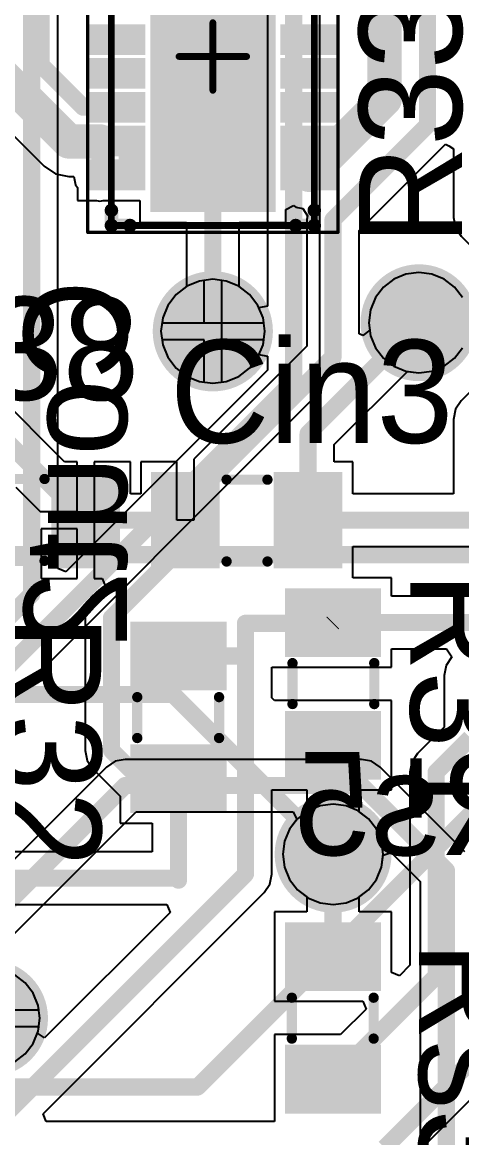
# Model space of a CAD drawing. Header units: millimetres. Extents: x 50.7 to 141.9, y 26.7 to 123.6.
# Drawn here: x 79.22 to 85.72, y 41.03 to 57.53 of the extents above; entities that cross this region are included whole.
import ezdxf

# ---------------------------------------------------------------- set-up
doc = ezdxf.new("R2010")
doc.units = ezdxf.units.MM
for name, color, linetype in [('BottomLayer', 5, 'Continuous'), ('BottomOverlay', 54, 'Continuous'), ('BottomSolder', 6, 'Continuous'), ('InternalPlane1', 76, 'Continuous'), ('InternalPlane3', 216, 'Continuous'), ('Mechanical13', 56, 'Continuous'), ('Mechanical15', 56, 'Continuous'), ('MidLayer1', 16, 'Continuous'), ('MidLayer2', 76, 'Continuous'), ('MidLayer3', 90, 'Continuous'), ('MidLayer4', 156, 'Continuous'), ('MultiLayer', 9, 'Continuous'), ('TopLayer', 1, 'Continuous'), ('TopOverlay', 2, 'Continuous'), ('TopPaste', 8, 'Continuous'), ('TopSolder', 216, 'Continuous')]:
    doc.layers.add(name, color=color, linetype=linetype)

msp = doc.modelspace()

# ---------------------------------------------------------------- linework, layer by layer
at = {"layer": 'BottomLayer'}
for p, q in [((79.751, 49.453), (79.751, 61.325)), ((82.849, 58.345), (82.849, 53.329)), ((83.625, 52.224), (83.625, 58.184)), ((84.898, 53.804), (84.719, 53.729)), ((85.09, 53.829), (84.898, 53.804)), ((85.282, 53.804), (85.09, 53.829)), ((85.461, 53.729), (85.282, 53.804)), ((81.658, 53.625), (81.499, 53.502)), ((81.843, 53.701), (81.658, 53.625)), ((81.915, 53.711), (81.843, 53.701)), ((81.915, 53.086), (81.915, 53.711)), ((82.241, 53.701), (82.169, 53.711)), ((82.169, 53.711), (82.169, 52.959)), ((82.426, 53.625), (82.241, 53.701)), ((82.585, 53.502), (82.426, 53.625)), ((84.565, 53.611), (84.447, 53.457)), ((84.719, 53.729), (84.565, 53.611)), ((85.615, 53.611), (85.461, 53.729)), ((85.733, 53.457), (85.615, 53.611)), ((81.499, 53.502), (81.376, 53.343)), ((82.708, 53.343), (82.585, 53.502)), ((84.447, 53.457), (84.372, 53.278)), ((81.376, 53.343), (81.3, 53.158)), ((82.724, 53.304), (82.708, 53.343)), ((82.849, 53.329), (82.724, 53.304)), ((81.3, 53.158), (81.29, 53.086)), ((84.372, 53.278), (84.347, 53.086)), ((81.29, 53.086), (81.915, 53.086)), ((82.169, 52.959), (82.169, 52.207)), ((84.347, 53.086), (84.372, 52.894)), ((81.915, 52.832), (81.29, 52.832)), ((81.29, 52.832), (81.3, 52.76)), ((81.915, 52.207), (81.915, 52.832)), ((84.372, 52.894), (84.447, 52.715)), ((81.3, 52.76), (81.376, 52.575)), ((84.447, 52.715), (84.565, 52.561)), ((85.615, 52.561), (85.733, 52.715)), ((81.376, 52.575), (81.499, 52.416)), ((82.585, 52.416), (82.708, 52.575)), ((82.708, 52.575), (82.724, 52.614)), ((82.724, 52.614), (82.849, 52.589)), ((82.849, 52.589), (82.849, 52.385)), ((84.565, 52.561), (84.719, 52.443)), ((85.461, 52.443), (85.615, 52.561)), ((82.849, 52.385), (79.868, 49.404)), ((81.499, 52.416), (81.658, 52.293)), ((81.658, 52.293), (81.843, 52.217)), ((82.241, 52.217), (82.426, 52.293)), ((82.426, 52.293), (82.585, 52.416)), ((84.719, 52.443), (84.898, 52.368)), ((84.898, 52.368), (85.09, 52.343)), ((85.09, 52.343), (85.282, 52.368)), ((85.282, 52.368), (85.461, 52.443)), ((81.843, 52.217), (81.915, 52.207)), ((82.169, 52.207), (82.241, 52.217)), ((83.596, 52.075), (83.625, 52.224)), ((83.512, 51.949), (83.596, 52.075)), ((78.405, 46.842), (83.512, 51.949)), ((79.868, 49.404), (79.751, 49.453)), ((80.596, 46.6), (80.47, 46.515)), ((80.745, 46.629), (80.596, 46.6)), ((84.241, 46.629), (80.745, 46.629)), ((84.389, 46.6), (84.241, 46.629)), ((84.516, 46.515), (84.389, 46.6)), ((80.47, 46.515), (76.888, 42.933)), ((85.771, 45.26), (84.516, 46.515)), ((78.714, 43.66), (80.906, 45.852)), ((80.906, 45.852), (83.229, 45.852)), ((83.286, 45.738), (83.177, 45.596)), ((83.229, 45.852), (83.286, 45.738)), ((83.177, 45.596), (83.102, 45.417)), ((83.102, 45.417), (83.077, 45.225)), ((83.077, 45.225), (83.102, 45.032)), ((84.538, 45.032), (84.561, 45.21)), ((84.561, 45.21), (84.681, 45.251)), ((84.681, 45.251), (85.108, 44.824)), ((83.102, 45.032), (83.177, 44.853)), ((84.463, 44.853), (84.538, 45.032)), ((83.177, 44.853), (83.295, 44.699)), ((84.345, 44.699), (84.463, 44.853)), ((85.108, 44.824), (85.108, 34.17)), ((83.295, 44.699), (83.449, 44.581)), ((83.449, 44.581), (83.628, 44.507)), ((84.012, 44.507), (84.191, 44.581)), ((84.191, 44.581), (84.345, 44.699)), ((83.628, 44.507), (83.82, 44.482)), ((83.82, 44.482), (84.012, 44.507)), ((79.265, 43.324), (79.111, 43.442)), ((79.383, 43.17), (79.265, 43.324)), ((79.458, 42.991), (79.383, 43.17)), ((79.483, 42.799), (79.458, 42.991)), ((79.458, 42.607), (79.483, 42.799)), ((79.383, 42.428), (79.458, 42.607)), ((79.265, 42.274), (79.383, 42.428)), ((79.111, 42.156), (79.265, 42.274))]:
    msp.add_line(p, q, dxfattribs=at)
at = {"layer": 'BottomLayer', "const_width": 0.254}
for points in [[(79.362, 49.067), (79.362, 61.486)], [(83.237, 52.224), (83.237, 58.345)], [(78.13, 47.117), (83.237, 52.224)], [(77.92, 47.625), (79.362, 49.067)], [(77.049, 42.545), (80.745, 46.241)], [(80.745, 46.241), (84.241, 46.241)], [(84.241, 46.241), (85.496, 44.985)], [(85.496, 34.17), (85.496, 44.985)]]:
    msp.add_lwpolyline(points, dxfattribs=at)
at = {"layer": 'BottomLayer'}
for points, const_width in [([(81.788, 52.959, 1), (82.296, 52.959, 1)], 0.508), ([(84.849, 53.086, 1), (85.331, 53.086, 1)], 0.483), ([(83.173, 52.224, 1), (83.3, 52.224, 1)], 0.127), ([(83.173, 52.224, 1), (83.3, 52.224, 1)], 0.127), ([(79.299, 49.067, 1), (79.426, 49.067, 1)], 0.127), ([(79.299, 49.067, 1), (79.426, 49.067, 1)], 0.127), ([(80.681, 46.241, 1), (80.808, 46.241, 1)], 0.127), ([(80.681, 46.241, 1), (80.808, 46.241, 1)], 0.127), ([(84.177, 46.241, 1), (84.304, 46.241, 1)], 0.127), ([(84.177, 46.241, 1), (84.304, 46.241, 1)], 0.127), ([(83.579, 45.225, 1), (84.061, 45.225, 1)], 0.483), ([(85.433, 44.985, 1), (85.56, 44.985, 1)], 0.127), ([(85.433, 44.985, 1), (85.56, 44.985, 1)], 0.127)]:
    msp.add_lwpolyline(points, format="xyb", close=True, dxfattribs=dict(at, const_width=const_width))
at = {"layer": 'BottomSolder'}
for points, const_width in [([(84.798, 53.086, 1), (85.382, 53.086, 1)], 0.584), ([(81.737, 52.959, 1), (82.347, 52.959, 1)], 0.61), ([(83.528, 45.225, 1), (84.112, 45.225, 1)], 0.584), ([(78.448, 42.799, 1), (79.032, 42.799, 1)], 0.584)]:
    msp.add_lwpolyline(points, format="xyb", close=True, dxfattribs=dict(at, const_width=const_width))
at = {"layer": 'InternalPlane1'}
for points, const_width in [([(84.658, 53.086, 1), (85.522, 53.086, 1)], 0.864), ([(81.597, 52.959, 1), (82.486, 52.959, 1)], 0.889), ([(83.388, 45.225, 1), (84.252, 45.225, 1)], 0.864), ([(78.308, 42.799, 1), (79.172, 42.799, 1)], 0.864)]:
    msp.add_lwpolyline(points, format="xyb", close=True, dxfattribs=dict(at, const_width=const_width))
at = {"layer": 'InternalPlane3'}
for points, const_width in [([(84.658, 53.086, 1), (85.522, 53.086, 1)], 0.864), ([(81.597, 52.959, 1), (82.486, 52.959, 1)], 0.889), ([(83.388, 45.225, 1), (84.252, 45.225, 1)], 0.864), ([(78.308, 42.799, 1), (79.172, 42.799, 1)], 0.864)]:
    msp.add_lwpolyline(points, format="xyb", close=True, dxfattribs=dict(at, const_width=const_width))
at = {"layer": 'Mechanical13', "const_width": 0.1}
for points in [[(80.542, 54.523), (80.542, 59.523)], [(83.542, 54.523), (83.542, 59.523)], [(80.542, 54.523), (83.542, 54.523)]]:
    msp.add_lwpolyline(points, dxfattribs=at)
at = {"layer": 'Mechanical13', "const_width": 0.05}
for points in [[(80.517, 54.523, 1), (80.567, 54.523, 1)], [(80.517, 54.523, 1), (80.567, 54.523, 1)], [(83.517, 54.523, 1), (83.567, 54.523, 1)], [(83.517, 54.523, 1), (83.567, 54.523, 1)]]:
    msp.add_lwpolyline(points, format="xyb", close=True, dxfattribs=at)
at = {"layer": 'Mechanical15'}
for points, const_width in [([(80.192, 54.423), (80.192, 59.623)], 0.05), ([(83.892, 54.423), (83.892, 59.623)], 0.05), ([(82.042, 56.523), (82.042, 57.523)], 0.1), ([(81.542, 57.023), (82.542, 57.023)], 0.1), ([(80.192, 54.423), (83.892, 54.423)], 0.05)]:
    msp.add_lwpolyline(points, dxfattribs=dict(at, const_width=const_width))
for points, const_width in [([(82.017, 57.523, 1), (82.067, 57.523, 1)], 0.05), ([(81.517, 57.023, 1), (81.567, 57.023, 1)], 0.05), ([(82.517, 57.023, 1), (82.567, 57.023, 1)], 0.05), ([(82.017, 56.523, 1), (82.067, 56.523, 1)], 0.05), ([(80.18, 54.423, 1), (80.205, 54.423, 1)], 0.025), ([(80.18, 54.423, 1), (80.205, 54.423, 1)], 0.025), ([(83.879, 54.423, 1), (83.904, 54.423, 1)], 0.025), ([(83.879, 54.423, 1), (83.904, 54.423, 1)], 0.025)]:
    msp.add_lwpolyline(points, format="xyb", close=True, dxfattribs=dict(at, const_width=const_width))
at = {"layer": 'MidLayer1'}
for points, const_width in [([(81.788, 52.959, 1), (82.296, 52.959, 1)], 0.508), ([(84.849, 53.086, 1), (85.331, 53.086, 1)], 0.483), ([(81.394, 47.587, 1), (81.521, 47.587, 1)], 0.127), ([(81.394, 47.587, 1), (81.521, 47.587, 1)], 0.127), ([(83.579, 45.225, 1), (84.061, 45.225, 1)], 0.483), ([(83.756, 45.225, 1), (83.883, 45.225, 1)], 0.127), ([(81.752, 41.783, 1), (81.879, 41.783, 1)], 0.127), ([(81.752, 41.783, 1), (81.879, 41.783, 1)], 0.127)]:
    msp.add_lwpolyline(points, format="xyb", close=True, dxfattribs=dict(at, const_width=const_width))
at = {"layer": 'MidLayer1', "const_width": 0.254}
for points in [[(81.815, 41.783), (90.678, 50.646)], [(71.12, 49.657), (86.995, 49.657)], [(73.032, 47.587), (81.458, 47.587)], [(81.458, 47.587), (83.82, 45.225)], [(60.738, 41.783), (81.815, 41.783)]]:
    msp.add_lwpolyline(points, dxfattribs=at)
at = {"layer": 'MidLayer2'}
for points, const_width in [([(81.788, 52.959, 1), (82.296, 52.959, 1)], 0.508), ([(84.849, 53.086, 1), (85.331, 53.086, 1)], 0.483), ([(85.026, 53.086, 1), (85.153, 53.086, 1)], 0.127), ([(83.579, 45.225, 1), (84.061, 45.225, 1)], 0.483)]:
    msp.add_lwpolyline(points, format="xyb", close=True, dxfattribs=dict(at, const_width=const_width))
at = {"layer": 'MidLayer2', "const_width": 0.254}
msp.add_lwpolyline([(85.09, 53.086), (88.987, 53.086)], dxfattribs=at)
at = {"layer": 'MidLayer3'}
for p, q in [((84.898, 53.804), (84.719, 53.729)), ((85.09, 53.829), (84.898, 53.804)), ((85.282, 53.804), (85.09, 53.829)), ((85.461, 53.729), (85.282, 53.804)), ((81.658, 53.625), (81.499, 53.502)), ((81.843, 53.701), (81.658, 53.625)), ((82.042, 53.728), (81.843, 53.701)), ((82.241, 53.701), (82.042, 53.728)), ((82.426, 53.625), (82.241, 53.701)), ((82.585, 53.502), (82.426, 53.625)), ((84.565, 53.611), (84.447, 53.457)), ((84.719, 53.729), (84.565, 53.611)), ((85.615, 53.611), (85.461, 53.729)), ((85.733, 53.457), (85.615, 53.611)), ((81.499, 53.502), (81.376, 53.343)), ((82.708, 53.343), (82.585, 53.502)), ((84.447, 53.457), (84.372, 53.278)), ((81.376, 53.343), (81.3, 53.158)), ((82.784, 53.158), (82.708, 53.343)), ((81.3, 53.158), (81.273, 52.959)), ((82.811, 52.959), (82.784, 53.158)), ((84.372, 53.278), (84.347, 53.086)), ((81.273, 52.959), (81.3, 52.76)), ((82.784, 52.76), (82.811, 52.959)), ((84.347, 53.086), (84.372, 52.894)), ((84.372, 52.894), (84.447, 52.715)), ((81.3, 52.76), (81.376, 52.575)), ((82.708, 52.575), (82.784, 52.76)), ((84.447, 52.715), (84.565, 52.561)), ((85.615, 52.561), (85.733, 52.715)), ((81.376, 52.575), (81.499, 52.416)), ((82.585, 52.416), (82.708, 52.575)), ((84.565, 52.561), (84.719, 52.443)), ((85.461, 52.443), (85.615, 52.561)), ((81.499, 52.416), (81.658, 52.293)), ((81.658, 52.293), (81.843, 52.217)), ((82.241, 52.217), (82.426, 52.293)), ((82.426, 52.293), (82.585, 52.416)), ((84.719, 52.443), (84.898, 52.368)), ((84.898, 52.368), (85.09, 52.343)), ((85.09, 52.343), (85.282, 52.368)), ((85.282, 52.368), (85.461, 52.443)), ((81.843, 52.217), (82.042, 52.19)), ((82.042, 52.19), (82.241, 52.217)), ((83.449, 45.868), (83.295, 45.75)), ((83.628, 45.942), (83.449, 45.868)), ((83.82, 45.968), (83.628, 45.942)), ((84.012, 45.942), (83.82, 45.968)), ((84.191, 45.868), (84.012, 45.942)), ((84.345, 45.75), (84.191, 45.868)), ((83.295, 45.75), (83.177, 45.596)), ((84.463, 45.596), (84.345, 45.75)), ((83.177, 45.596), (83.102, 45.417)), ((84.538, 45.417), (84.463, 45.596)), ((83.102, 45.417), (83.077, 45.225)), ((84.563, 45.225), (84.538, 45.417)), ((83.077, 45.225), (83.102, 45.032)), ((84.538, 45.032), (84.563, 45.225)), ((83.102, 45.032), (83.177, 44.853)), ((84.463, 44.853), (84.538, 45.032)), ((83.177, 44.853), (83.295, 44.699)), ((84.345, 44.699), (84.463, 44.853)), ((83.295, 44.699), (83.449, 44.581)), ((83.449, 44.581), (83.628, 44.507)), ((84.012, 44.507), (84.191, 44.581)), ((84.191, 44.581), (84.345, 44.699)), ((83.628, 44.507), (83.82, 44.482)), ((83.82, 44.482), (84.012, 44.507)), ((79.265, 43.324), (79.111, 43.442)), ((79.383, 43.17), (79.265, 43.324)), ((79.458, 42.991), (79.383, 43.17)), ((78.867, 42.926), (79.466, 42.926)), ((79.466, 42.926), (79.458, 42.991)), ((79.466, 42.672), (78.867, 42.672)), ((79.383, 42.428), (79.458, 42.607)), ((79.458, 42.607), (79.466, 42.672)), ((79.265, 42.274), (79.383, 42.428)), ((79.111, 42.156), (79.265, 42.274))]:
    msp.add_line(p, q, dxfattribs=at)
for points, const_width in [([(81.788, 52.959, 1), (82.296, 52.959, 1)], 0.508), ([(84.849, 53.086, 1), (85.331, 53.086, 1)], 0.483), ([(83.579, 45.225, 1), (84.061, 45.225, 1)], 0.483)]:
    msp.add_lwpolyline(points, format="xyb", close=True, dxfattribs=dict(at, const_width=const_width))
at = {"layer": 'MidLayer4'}
for p, q in [((84.898, 53.804), (84.719, 53.729)), ((85.09, 53.829), (84.898, 53.804)), ((85.282, 53.804), (85.09, 53.829)), ((85.461, 53.729), (85.282, 53.804)), ((81.658, 53.625), (81.499, 53.502)), ((81.843, 53.701), (81.658, 53.625)), ((81.915, 53.711), (81.843, 53.701)), ((81.915, 53.086), (81.915, 53.711)), ((82.241, 53.701), (82.169, 53.711)), ((82.169, 53.711), (82.169, 53.086)), ((82.426, 53.625), (82.241, 53.701)), ((82.585, 53.502), (82.426, 53.625)), ((84.565, 53.611), (84.447, 53.457)), ((84.719, 53.729), (84.565, 53.611)), ((85.615, 53.611), (85.461, 53.729)), ((85.733, 53.457), (85.615, 53.611)), ((81.499, 53.502), (81.376, 53.343)), ((82.708, 53.343), (82.585, 53.502)), ((84.447, 53.457), (84.372, 53.278)), ((81.376, 53.343), (81.3, 53.158)), ((82.784, 53.158), (82.708, 53.343)), ((81.3, 53.158), (81.29, 53.086)), ((82.794, 53.086), (82.784, 53.158)), ((84.372, 53.278), (84.347, 53.086)), ((81.29, 53.086), (81.915, 53.086)), ((82.169, 53.086), (82.794, 53.086)), ((84.347, 53.086), (84.372, 52.894)), ((81.915, 52.832), (81.29, 52.832)), ((81.29, 52.832), (81.3, 52.76)), ((81.915, 52.207), (81.915, 52.832)), ((82.794, 52.832), (82.169, 52.832)), ((82.169, 52.832), (82.169, 52.207)), ((82.784, 52.76), (82.794, 52.832)), ((84.372, 52.894), (84.447, 52.715)), ((81.3, 52.76), (81.376, 52.575)), ((82.708, 52.575), (82.784, 52.76)), ((84.447, 52.715), (84.565, 52.561)), ((85.615, 52.561), (85.733, 52.715)), ((81.376, 52.575), (81.499, 52.416)), ((82.585, 52.416), (82.708, 52.575)), ((84.565, 52.561), (84.719, 52.443)), ((85.461, 52.443), (85.615, 52.561)), ((81.499, 52.416), (81.658, 52.293)), ((81.658, 52.293), (81.843, 52.217)), ((82.241, 52.217), (82.426, 52.293)), ((82.426, 52.293), (82.585, 52.416)), ((84.719, 52.443), (84.898, 52.368)), ((84.898, 52.368), (85.09, 52.343)), ((85.09, 52.343), (85.282, 52.368)), ((85.282, 52.368), (85.461, 52.443)), ((81.843, 52.217), (81.915, 52.207)), ((82.169, 52.207), (82.241, 52.217)), ((83.449, 45.868), (83.295, 45.75)), ((83.628, 45.942), (83.449, 45.868)), ((83.82, 45.968), (83.628, 45.942)), ((84.012, 45.942), (83.82, 45.968)), ((84.191, 45.868), (84.012, 45.942)), ((84.345, 45.75), (84.191, 45.868)), ((83.295, 45.75), (83.177, 45.596)), ((84.463, 45.596), (84.345, 45.75)), ((83.177, 45.596), (83.102, 45.417)), ((84.538, 45.417), (84.463, 45.596)), ((83.102, 45.417), (83.077, 45.225)), ((84.563, 45.225), (84.538, 45.417)), ((83.077, 45.225), (83.102, 45.032)), ((84.538, 45.032), (84.563, 45.225)), ((83.102, 45.032), (83.177, 44.853)), ((84.463, 44.853), (84.538, 45.032)), ((83.177, 44.853), (83.295, 44.699)), ((84.345, 44.699), (84.463, 44.853)), ((83.295, 44.699), (83.449, 44.581)), ((83.449, 44.581), (83.628, 44.507)), ((84.012, 44.507), (84.191, 44.581)), ((84.191, 44.581), (84.345, 44.699)), ((83.628, 44.507), (83.82, 44.482)), ((83.82, 44.482), (84.012, 44.507)), ((79.265, 43.324), (79.111, 43.442)), ((79.383, 43.17), (79.265, 43.324)), ((79.458, 42.991), (79.383, 43.17)), ((79.483, 42.799), (79.458, 42.991)), ((79.458, 42.607), (79.483, 42.799)), ((79.383, 42.428), (79.458, 42.607)), ((79.265, 42.274), (79.383, 42.428)), ((79.111, 42.156), (79.265, 42.274))]:
    msp.add_line(p, q, dxfattribs=at)
for points, const_width in [([(81.788, 52.959, 1), (82.296, 52.959, 1)], 0.508), ([(84.849, 53.086, 1), (85.331, 53.086, 1)], 0.483), ([(83.579, 45.225, 1), (84.061, 45.225, 1)], 0.483)]:
    msp.add_lwpolyline(points, format="xyb", close=True, dxfattribs=dict(at, const_width=const_width))
at = {"layer": 'MultiLayer'}
for points, const_width in [([(81.788, 52.959, 1), (82.296, 52.959, 1)], 0.508), ([(84.849, 53.086, 1), (85.331, 53.086, 1)], 0.483), ([(83.579, 45.225, 1), (84.061, 45.225, 1)], 0.483)]:
    msp.add_lwpolyline(points, format="xyb", close=True, dxfattribs=dict(at, const_width=const_width))
at = {"layer": 'TopLayer'}
for p, q in [((78.416, 56.53), (79.545, 55.401)), ((84.208, 54.449), (85.484, 55.725)), ((85.484, 55.725), (85.533, 55.704)), ((85.533, 55.704), (85.602, 55.659)), ((85.602, 55.659), (85.602, 54.642)), ((79.545, 55.401), (79.713, 55.288)), ((79.713, 55.288), (79.911, 55.249)), ((79.911, 55.249), (79.987, 55.249)), ((79.987, 55.249), (80.012, 55.124)), ((80.012, 55.124), (80.038, 55.086)), ((80.038, 55.086), (80.038, 54.894)), ((80.038, 54.894), (80.323, 54.894)), ((80.323, 54.894), (80.371, 54.885)), ((80.371, 54.885), (80.419, 54.894)), ((80.419, 54.894), (80.498, 54.894)), ((80.498, 54.894), (80.498, 54.894)), ((80.498, 54.894), (80.963, 54.894)), ((80.963, 54.894), (80.963, 54.569)), ((83.121, 54.759), (83.233, 54.818)), ((83.233, 54.818), (83.269, 54.794)), ((83.269, 54.794), (83.373, 54.774)), ((83.373, 54.774), (83.443, 54.668)), ((83.121, 54.569), (83.121, 54.759)), ((83.443, 54.668), (83.432, 54.61)), ((83.432, 54.61), (83.432, 52.739)), ((85.602, 54.642), (85.631, 54.493)), ((80.963, 54.569), (81.654, 54.569)), ((81.654, 54.569), (81.654, 53.621)), ((82.43, 53.621), (82.43, 54.569)), ((82.43, 54.569), (83.121, 54.569)), ((84.208, 52.92), (84.208, 54.449)), ((85.631, 54.493), (85.715, 54.367)), ((85.715, 54.367), (86.226, 53.857)), ((84.898, 53.804), (84.719, 53.729)), ((85.09, 53.829), (84.898, 53.804)), ((85.282, 53.804), (85.09, 53.829)), ((85.461, 53.729), (85.282, 53.804)), ((81.654, 53.621), (81.499, 53.502)), ((82.585, 53.502), (82.43, 53.621)), ((84.565, 53.611), (84.447, 53.457)), ((84.719, 53.729), (84.565, 53.611)), ((85.615, 53.611), (85.461, 53.729)), ((85.733, 53.457), (85.615, 53.611)), ((81.499, 53.502), (81.376, 53.343)), ((82.708, 53.343), (82.585, 53.502)), ((84.447, 53.457), (84.372, 53.278)), ((81.376, 53.343), (81.3, 53.158)), ((82.784, 53.158), (82.708, 53.343)), ((81.3, 53.158), (81.29, 53.086)), ((82.794, 53.086), (82.784, 53.158)), ((84.372, 53.278), (84.347, 53.086)), ((79.848, 51.029), (77.897, 52.98)), ((81.29, 53.086), (82.794, 53.086)), ((84.362, 52.975), (84.261, 52.898)), ((84.347, 53.086), (84.362, 52.975)), ((81.915, 52.832), (81.29, 52.832)), ((81.29, 52.832), (81.3, 52.76)), ((81.915, 52.207), (81.915, 52.832)), ((82.794, 52.832), (82.169, 52.832)), ((82.169, 52.832), (82.169, 52.207)), ((82.784, 52.76), (82.794, 52.832)), ((84.261, 52.898), (84.208, 52.92)), ((81.3, 52.76), (81.376, 52.575)), ((83.432, 52.739), (81.763, 51.07)), ((82.708, 52.575), (82.784, 52.76)), ((85.615, 52.561), (85.733, 52.715)), ((81.376, 52.575), (81.499, 52.416)), ((82.585, 52.416), (82.708, 52.575)), ((85.461, 52.443), (85.615, 52.561)), ((81.499, 52.416), (81.658, 52.293)), ((81.658, 52.293), (81.843, 52.217)), ((82.241, 52.217), (82.426, 52.293)), ((82.426, 52.293), (82.585, 52.416)), ((83.838, 51.285), (84.919, 52.366)), ((84.919, 52.366), (85.09, 52.343)), ((85.09, 52.343), (85.282, 52.368)), ((85.282, 52.368), (85.461, 52.443)), ((86.226, 52.442), (85.715, 51.932)), ((81.843, 52.217), (81.915, 52.207)), ((82.169, 52.207), (82.241, 52.217)), ((85.631, 51.806), (85.602, 51.657)), ((85.715, 51.932), (85.631, 51.806)), ((85.602, 51.657), (85.602, 50.553)), ((83.838, 51.029), (83.838, 51.285)), ((80.035, 51.029), (79.848, 51.029)), ((80.035, 50.292), (80.035, 51.029)), ((80.823, 51.029), (80.289, 51.029)), ((80.289, 51.029), (80.289, 50.165)), ((80.823, 50.553), (80.823, 51.029)), ((81.509, 51.029), (80.975, 51.029)), ((80.975, 51.029), (80.975, 50.553)), ((81.509, 50.165), (81.509, 51.029)), ((81.763, 51.07), (81.763, 50.165)), ((84.11, 51.029), (83.838, 51.029)), ((84.11, 50.553), (84.11, 51.029)), ((79.126, 50.652), (79.486, 50.292)), ((80.975, 50.553), (80.823, 50.553)), ((85.602, 50.553), (84.11, 50.553)), ((79.486, 50.292), (80.035, 50.292)), ((80.289, 50.165), (80.289, 49.301)), ((81.763, 50.165), (81.509, 50.165)), ((80.035, 50.038), (79.502, 50.038)), ((79.502, 50.038), (79.502, 49.301)), ((80.035, 49.301), (80.035, 50.038)), ((84.11, 49.312), (84.11, 49.777)), ((84.11, 49.777), (85.979, 49.777)), ((79.502, 49.301), (80.035, 49.301)), ((80.455, 49.184), (80.269, 48.997)), ((80.289, 49.301), (80.407, 49.301)), ((80.407, 49.301), (80.455, 49.184)), ((84.684, 49.312), (84.11, 49.312)), ((84.684, 49.04), (84.684, 49.312)), ((80.269, 48.997), (80.185, 48.871)), ((86.734, 49.04), (84.684, 49.04)), ((80.185, 48.871), (80.155, 48.723)), ((80.155, 48.723), (80.155, 46.761)), ((84.684, 47.992), (84.684, 48.264)), ((84.684, 48.264), (85.497, 48.264)), ((85.497, 48.264), (85.577, 48.143)), ((85.493, 48.017), (85.464, 47.868)), ((85.577, 48.143), (85.493, 48.017)), ((82.913, 47.541), (82.913, 47.992)), ((82.913, 47.992), (82.956, 47.992)), ((82.956, 47.992), (82.956, 47.992)), ((82.956, 47.992), (84.684, 47.992)), ((85.464, 47.868), (85.464, 47.107)), ((82.956, 47.498), (82.913, 47.541)), ((84.684, 47.498), (82.956, 47.498)), ((82.956, 47.498), (82.956, 47.498)), ((82.956, 47.498), (82.956, 47.498)), ((84.684, 46.177), (84.684, 47.498)), ((85.464, 47.107), (85.069, 46.713)), ((80.155, 46.761), (80.185, 46.613)), ((85.069, 46.713), (84.985, 46.587)), ((80.185, 46.613), (80.269, 46.487)), ((84.985, 46.587), (84.956, 46.438)), ((80.269, 46.487), (80.67, 46.085)), ((84.956, 46.438), (84.956, 43.584)), ((80.67, 46.085), (80.67, 45.684)), ((82.913, 44.933), (82.913, 46.177)), ((82.913, 46.177), (82.956, 46.177)), ((82.956, 46.177), (82.956, 46.177)), ((82.956, 46.177), (83.432, 46.177)), ((83.432, 46.177), (83.432, 45.855)), ((84.208, 45.855), (84.208, 46.177)), ((84.208, 46.177), (84.684, 46.177)), ((83.295, 45.75), (83.177, 45.596)), ((83.432, 45.855), (83.295, 45.75)), ((84.345, 45.75), (84.208, 45.855)), ((84.463, 45.596), (84.345, 45.75)), ((80.67, 45.684), (81.146, 45.684)), ((81.146, 45.684), (81.146, 45.26)), ((83.177, 45.596), (83.102, 45.417)), ((84.538, 45.417), (84.463, 45.596)), ((83.102, 45.417), (83.077, 45.225)), ((84.563, 45.225), (84.538, 45.417)), ((81.146, 45.26), (78.072, 45.26)), ((83.077, 45.225), (83.102, 45.032)), ((84.538, 45.032), (84.563, 45.225)), ((83.102, 45.032), (83.177, 44.853)), ((84.463, 44.853), (84.538, 45.032)), ((82.883, 44.784), (82.913, 44.933)), ((82.799, 44.658), (82.883, 44.784)), ((83.177, 44.853), (83.295, 44.699)), ((84.345, 44.699), (84.463, 44.853)), ((79.53, 41.389), (82.799, 44.658)), ((83.295, 44.699), (83.432, 44.594)), ((83.432, 44.594), (83.432, 44.374)), ((84.208, 44.594), (84.345, 44.699)), ((84.208, 44.374), (84.208, 44.594)), ((78.266, 44.484), (81.36, 44.484)), ((81.36, 44.484), (81.409, 44.366)), ((83.432, 44.374), (82.956, 44.374)), ((82.956, 44.374), (82.956, 43.053)), ((84.684, 44.374), (84.208, 44.374)), ((84.684, 43.478), (84.684, 44.374)), ((81.409, 44.366), (79.552, 42.51)), ((84.956, 43.584), (84.801, 43.429)), ((79.265, 43.324), (79.111, 43.442)), ((84.801, 43.429), (84.684, 43.478)), ((79.383, 43.17), (79.265, 43.324)), ((79.458, 42.991), (79.383, 43.17)), ((82.956, 43.053), (84.259, 43.053)), ((84.259, 43.053), (84.307, 42.936)), ((79.483, 42.799), (79.458, 42.991)), ((84.307, 42.936), (83.931, 42.559)), ((79.458, 42.607), (79.483, 42.799)), ((79.447, 42.58), (79.458, 42.607)), ((79.552, 42.51), (79.447, 42.58)), ((83.931, 42.559), (82.956, 42.559)), ((82.956, 42.559), (82.956, 41.271)), ((84.857, 40.608), (86.127, 41.878)), ((79.579, 41.271), (79.53, 41.389)), ((82.956, 41.271), (79.579, 41.271))]:
    msp.add_line(p, q, dxfattribs=at)
for points, const_width in [([(82.18, 57.161), (82.18, 59.701)], 0.254), ([(84.582, 56.388), (84.582, 59.563)], 0.508), ([(79.502, 56.896), (79.502, 58.547)], 0.254), ([(85.217, 56.007), (85.217, 57.7)], 0.254), ([(78.782, 56.896), (79.911, 55.767)], 0.508), ([(82.042, 52.959), (82.042, 57.023)], 0.254), ([(79.502, 56.896), (80.125, 56.273)], 0.254), ([(83.467, 55.273), (84.582, 56.388)], 0.508), ([(80.125, 56.273), (80.617, 56.273)], 0.254), ([(83.82, 54.61), (85.217, 56.007)], 0.254), ([(79.911, 55.767), (80.371, 55.767)], 0.508), ([(80.371, 55.273), (80.371, 55.767)], 0.254), ([(83.82, 52.578), (83.82, 54.61)], 0.254), ([(83.45, 51.446), (85.09, 53.086)], 0.254), ([(77.622, 52.705), (80.162, 50.165)], 0.254), ([(81.788, 50.546), (83.82, 52.578)], 0.254), ([(83.45, 50.165), (83.45, 51.446)], 0.254), ([(81.788, 50.165), (81.788, 50.546)], 0.254), ([(80.162, 50.165), (81.407, 50.165)], 0.254), ([(81.407, 50.165), (81.788, 50.165)], 0.254), ([(81.407, 49.586), (81.407, 50.165)], 0.254), ([(83.45, 50.165), (85.979, 50.165)], 0.254), ([(80.543, 48.723), (81.407, 49.586)], 0.254), ([(80.543, 46.761), (80.543, 48.723)], 0.254), ([(82.525, 48.641), (83.809, 48.641)], 0.254), ([(82.525, 48.158), (82.525, 48.641)], 0.254), ([(83.809, 48.641), (83.82, 48.652)], 0.254), ([(83.82, 48.652), (87.122, 48.652)], 0.254), ([(81.534, 48.158), (82.525, 48.158)], 0.254), ([(82.525, 44.933), (82.525, 48.158)], 0.254), ([(85.344, 46.438), (85.852, 46.946)], 0.254), ([(80.543, 46.761), (80.961, 46.344)], 0.254), ([(83.82, 45.225), (83.82, 46.838)], 0.254), ([(85.344, 43.434), (85.344, 46.438)], 0.254), ([(80.961, 46.344), (81.534, 46.344)], 0.254), ([(81.534, 44.842), (81.534, 46.344)], 0.254), ([(83.82, 43.713), (83.82, 45.225)], 0.254), ([(78.257, 40.665), (82.525, 44.933)], 0.254), ([(78.105, 44.872), (81.504, 44.872)], 0.254), ([(83.82, 41.899), (85.344, 43.423)], 0.254), ([(84.582, 40.883), (85.852, 42.153)], 0.254)]:
    msp.add_lwpolyline(points, dxfattribs=dict(at, const_width=const_width))
for points, const_width in [([(82.117, 57.161, 1), (82.244, 57.161, 1)], 0.127), ([(81.978, 57.023, 1), (82.105, 57.023, 1)], 0.127), ([(79.438, 56.896, 1), (79.566, 56.896, 1)], 0.127), ([(79.438, 56.896, 1), (79.566, 56.896, 1)], 0.127), ([(84.455, 56.388, 1), (84.709, 56.388, 1)], 0.254), ([(84.455, 56.388, 1), (84.709, 56.388, 1)], 0.254), ([(80.062, 56.273, 1), (80.189, 56.273, 1)], 0.127), ([(80.062, 56.273, 1), (80.189, 56.273, 1)], 0.127), ([(80.553, 56.273, 1), (80.68, 56.273, 1)], 0.127), ([(85.153, 56.007, 1), (85.28, 56.007, 1)], 0.127), ([(85.153, 56.007, 1), (85.28, 56.007, 1)], 0.127), ([(79.784, 55.767, 1), (80.038, 55.767, 1)], 0.254), ([(79.784, 55.767, 1), (80.038, 55.767, 1)], 0.254), ([(80.244, 55.767, 1), (80.498, 55.767, 1)], 0.254), ([(80.308, 55.767, 1), (80.435, 55.767, 1)], 0.127), ([(83.34, 55.273, 1), (83.594, 55.273, 1)], 0.254), ([(80.308, 55.273, 1), (80.435, 55.273, 1)], 0.127), ([(83.756, 54.61, 1), (83.883, 54.61, 1)], 0.127), ([(83.756, 54.61, 1), (83.883, 54.61, 1)], 0.127), ([(81.788, 52.959, 1), (82.296, 52.959, 1)], 0.508), ([(84.849, 53.086, 1), (85.331, 53.086, 1)], 0.483), ([(85.026, 53.086, 1), (85.153, 53.086, 1)], 0.127), ([(81.978, 52.959, 1), (82.105, 52.959, 1)], 0.127), ([(83.756, 52.578, 1), (83.883, 52.578, 1)], 0.127), ([(83.756, 52.578, 1), (83.883, 52.578, 1)], 0.127), ([(83.387, 51.446, 1), (83.514, 51.446, 1)], 0.127), ([(83.387, 51.446, 1), (83.514, 51.446, 1)], 0.127), ([(81.724, 50.546, 1), (81.852, 50.546, 1)], 0.127), ([(81.724, 50.546, 1), (81.852, 50.546, 1)], 0.127), ([(80.099, 50.165, 1), (80.226, 50.165, 1)], 0.127), ([(80.099, 50.165, 1), (80.226, 50.165, 1)], 0.127), ([(81.343, 50.165, 1), (81.471, 50.165, 1)], 0.127), ([(81.343, 50.165, 1), (81.471, 50.165, 1)], 0.127), ([(81.343, 50.165, 1), (81.471, 50.165, 1)], 0.127), ([(81.724, 50.165, 1), (81.852, 50.165, 1)], 0.127), ([(81.724, 50.165, 1), (81.852, 50.165, 1)], 0.127), ([(83.387, 50.165, 1), (83.514, 50.165, 1)], 0.127), ([(83.387, 50.165, 1), (83.514, 50.165, 1)], 0.127), ([(81.343, 49.586, 1), (81.471, 49.586, 1)], 0.127), ([(81.343, 49.586, 1), (81.471, 49.586, 1)], 0.127), ([(80.48, 48.723, 1), (80.607, 48.723, 1)], 0.127), ([(80.48, 48.723, 1), (80.607, 48.723, 1)], 0.127), ([(82.461, 48.641, 1), (82.588, 48.641, 1)], 0.127), ([(82.461, 48.641, 1), (82.588, 48.641, 1)], 0.127), ([(83.745, 48.641, 1), (83.872, 48.641, 1)], 0.127), ([(83.745, 48.641, 1), (83.872, 48.641, 1)], 0.127), ([(83.756, 48.652, 1), (83.883, 48.652, 1)], 0.127), ([(83.756, 48.652, 1), (83.883, 48.652, 1)], 0.127), ([(81.471, 48.158, 1), (81.597, 48.158, 1)], 0.127), ([(82.461, 48.158, 1), (82.588, 48.158, 1)], 0.127), ([(82.461, 48.158, 1), (82.588, 48.158, 1)], 0.127), ([(82.461, 48.158, 1), (82.588, 48.158, 1)], 0.127), ([(80.48, 46.761, 1), (80.607, 46.761, 1)], 0.127), ([(80.48, 46.761, 1), (80.607, 46.761, 1)], 0.127), ([(83.756, 46.838, 1), (83.883, 46.838, 1)], 0.127), ([(85.28, 46.438, 1), (85.407, 46.438, 1)], 0.127), ([(85.28, 46.438, 1), (85.407, 46.438, 1)], 0.127), ([(80.897, 46.344, 1), (81.024, 46.344, 1)], 0.127), ([(80.897, 46.344, 1), (81.024, 46.344, 1)], 0.127), ([(81.471, 46.344, 1), (81.597, 46.344, 1)], 0.127), ([(81.471, 46.344, 1), (81.597, 46.344, 1)], 0.127), ([(83.579, 45.225, 1), (84.061, 45.225, 1)], 0.483), ([(83.756, 45.225, 1), (83.883, 45.225, 1)], 0.127), ([(83.756, 45.225, 1), (83.883, 45.225, 1)], 0.127), ([(82.461, 44.933, 1), (82.588, 44.933, 1)], 0.127), ([(82.461, 44.933, 1), (82.588, 44.933, 1)], 0.127), ([(81.441, 44.872, 1), (81.568, 44.872, 1)], 0.127), ([(81.471, 44.842, 1), (81.597, 44.842, 1)], 0.127), ([(83.756, 43.713, 1), (83.883, 43.713, 1)], 0.127), ([(85.28, 43.434, 1), (85.407, 43.434, 1)], 0.127), ([(85.28, 43.423, 1), (85.407, 43.423, 1)], 0.127), ([(83.756, 41.899, 1), (83.883, 41.899, 1)], 0.127)]:
    msp.add_lwpolyline(points, format="xyb", close=True, dxfattribs=dict(at, const_width=const_width))
for points in [[(81.217, 59.223), (81.217, 54.823), (82.867, 59.223), (82.867, 54.823)], [(80.292, 57.398), (80.292, 57.148), (80.942, 57.398), (80.942, 57.148)], [(83.142, 57.398), (83.142, 57.148), (83.792, 57.398), (83.792, 57.148)], [(80.292, 56.898), (80.292, 56.648), (80.942, 56.898), (80.942, 56.648)], [(83.142, 56.898), (83.142, 56.648), (83.792, 56.898), (83.792, 56.648)], [(80.292, 56.398), (80.292, 56.148), (80.942, 56.398), (80.942, 56.148)], [(83.142, 56.398), (83.142, 56.148), (83.792, 56.398), (83.792, 56.148)], [(80.292, 55.898), (80.292, 55.648), (80.942, 55.898), (80.942, 55.648)], [(80.752, 55.898), (80.752, 55.148), (80.942, 55.898), (80.942, 55.148)], [(83.142, 55.898), (83.142, 55.148), (83.332, 55.898), (83.332, 55.148)], [(83.142, 55.898), (83.142, 55.648), (83.792, 55.898), (83.792, 55.648)], [(80.292, 55.398), (80.292, 55.148), (80.942, 55.398), (80.942, 55.148)], [(83.142, 55.398), (83.142, 55.148), (83.792, 55.398), (83.792, 55.148)], [(79.756, 49.555), (80.569, 49.555), (79.756, 50.775), (80.569, 50.775)], [(82.042, 50.775), (81.229, 50.775), (82.042, 49.555), (81.229, 49.555)], [(83.856, 50.775), (83.044, 50.775), (83.856, 49.555), (83.044, 49.555)], [(83.21, 49.058), (83.21, 48.246), (84.43, 49.058), (84.43, 48.246)], [(82.144, 47.752), (82.144, 48.565), (80.924, 47.752), (80.924, 48.565)], [(83.21, 47.244), (83.21, 46.431), (84.43, 47.244), (84.43, 46.431)], [(82.144, 45.938), (82.144, 46.75), (80.924, 45.938), (80.924, 46.75)], [(84.43, 43.307), (84.43, 44.12), (83.21, 43.307), (83.21, 44.12)], [(84.43, 41.493), (84.43, 42.305), (83.21, 41.493), (83.21, 42.305)]]:
    msp.add_solid(points, dxfattribs=at)
at = {"layer": 'TopOverlay'}
for points, const_width in [([(80.542, 54.523), (80.542, 54.748)], 0.2), ([(83.542, 54.523), (83.542, 54.748)], 0.2), ([(80.542, 54.523), (80.817, 54.523)], 0.2), ([(83.267, 54.523), (83.542, 54.523)], 0.2), ([(78.948, 50.775), (79.553, 50.775)], 0.152), ([(82.245, 50.765), (82.85, 50.765)], 0.152), ([(78.948, 49.565), (79.553, 49.565)], 0.152), ([(82.245, 49.555), (82.85, 49.555)], 0.152), ([(83.22, 47.447), (83.22, 48.052)], 0.152), ([(84.43, 47.447), (84.43, 48.052)], 0.152), ([(80.924, 46.944), (80.924, 47.549)], 0.152), ([(82.134, 46.944), (82.134, 47.549)], 0.152), ([(83.21, 42.499), (83.21, 43.104)], 0.152), ([(84.42, 42.499), (84.42, 43.104)], 0.152)]:
    msp.add_lwpolyline(points, dxfattribs=dict(at, const_width=const_width))
for points, const_width in [([(80.492, 54.748, 1), (80.592, 54.748, 1)], 0.1), ([(83.492, 54.748, 1), (83.592, 54.748, 1)], 0.1), ([(80.492, 54.523, 1), (80.592, 54.523, 1)], 0.1), ([(80.492, 54.523, 1), (80.592, 54.523, 1)], 0.1), ([(80.767, 54.523, 1), (80.867, 54.523, 1)], 0.1), ([(83.217, 54.523, 1), (83.317, 54.523, 1)], 0.1), ([(83.492, 54.523, 1), (83.592, 54.523, 1)], 0.1), ([(83.492, 54.523, 1), (83.592, 54.523, 1)], 0.1), ([(79.515, 50.775, 1), (79.591, 50.775, 1)], 0.0762), ([(82.207, 50.765, 1), (82.283, 50.765, 1)], 0.0762), ([(82.812, 50.765, 1), (82.888, 50.765, 1)], 0.0762), ([(79.515, 49.565, 1), (79.591, 49.565, 1)], 0.0762), ([(82.207, 49.555, 1), (82.283, 49.555, 1)], 0.0762), ([(82.812, 49.555, 1), (82.888, 49.555, 1)], 0.0762), ([(83.182, 48.052, 1), (83.258, 48.052, 1)], 0.0762), ([(84.391, 48.052, 1), (84.468, 48.052, 1)], 0.0762), ([(80.886, 47.549, 1), (80.962, 47.549, 1)], 0.0762), ([(82.096, 47.549, 1), (82.172, 47.549, 1)], 0.0762), ([(83.182, 47.447, 1), (83.258, 47.447, 1)], 0.0762), ([(84.391, 47.447, 1), (84.468, 47.447, 1)], 0.0762), ([(80.886, 46.944, 1), (80.962, 46.944, 1)], 0.0762), ([(82.096, 46.944, 1), (82.172, 46.944, 1)], 0.0762), ([(83.172, 43.104, 1), (83.248, 43.104, 1)], 0.0762), ([(84.382, 43.104, 1), (84.458, 43.104, 1)], 0.0762), ([(83.172, 42.499, 1), (83.248, 42.499, 1)], 0.0762), ([(84.382, 42.499, 1), (84.458, 42.499, 1)], 0.0762)]:
    msp.add_lwpolyline(points, format="xyb", close=True, dxfattribs=dict(at, const_width=const_width))
at = {"layer": 'TopPaste'}
for points in [[(81.217, 59.223), (81.217, 54.823), (82.867, 59.223), (82.867, 54.823)], [(80.292, 57.398), (80.292, 57.148), (80.942, 57.398), (80.942, 57.148)], [(83.142, 57.398), (83.142, 57.148), (83.792, 57.398), (83.792, 57.148)], [(80.292, 56.898), (80.292, 56.648), (80.942, 56.898), (80.942, 56.648)], [(83.142, 56.898), (83.142, 56.648), (83.792, 56.898), (83.792, 56.648)], [(80.292, 56.398), (80.292, 56.148), (80.942, 56.398), (80.942, 56.148)], [(83.142, 56.398), (83.142, 56.148), (83.792, 56.398), (83.792, 56.148)], [(80.292, 55.898), (80.292, 55.648), (80.942, 55.898), (80.942, 55.648)], [(80.752, 55.898), (80.752, 55.148), (80.942, 55.898), (80.942, 55.148)], [(83.142, 55.898), (83.142, 55.148), (83.332, 55.898), (83.332, 55.148)], [(83.142, 55.898), (83.142, 55.648), (83.792, 55.898), (83.792, 55.648)], [(80.292, 55.398), (80.292, 55.148), (80.942, 55.398), (80.942, 55.148)], [(83.142, 55.398), (83.142, 55.148), (83.792, 55.398), (83.792, 55.148)], [(79.756, 49.555), (80.569, 49.555), (79.756, 50.775), (80.569, 50.775)], [(82.042, 50.775), (81.229, 50.775), (82.042, 49.555), (81.229, 49.555)], [(83.856, 50.775), (83.044, 50.775), (83.856, 49.555), (83.044, 49.555)], [(83.21, 49.058), (83.21, 48.246), (84.43, 49.058), (84.43, 48.246)], [(82.144, 47.752), (82.144, 48.565), (80.924, 47.752), (80.924, 48.565)], [(83.21, 47.244), (83.21, 46.431), (84.43, 47.244), (84.43, 46.431)], [(82.144, 45.938), (82.144, 46.75), (80.924, 45.938), (80.924, 46.75)], [(84.43, 43.307), (84.43, 44.12), (83.21, 43.307), (83.21, 44.12)], [(84.43, 41.493), (84.43, 42.305), (83.21, 41.493), (83.21, 42.305)]]:
    msp.add_solid(points, dxfattribs=at)
at = {"layer": 'TopSolder'}
for points, const_width in [([(84.798, 53.086, 1), (85.382, 53.086, 1)], 0.584), ([(81.737, 52.959, 1), (82.347, 52.959, 1)], 0.61), ([(83.528, 45.225, 1), (84.112, 45.225, 1)], 0.584), ([(78.448, 42.799, 1), (79.032, 42.799, 1)], 0.584)]:
    msp.add_lwpolyline(points, format="xyb", close=True, dxfattribs=dict(at, const_width=const_width))
for points in [[(81.115, 59.325), (81.115, 54.721), (82.969, 59.325), (82.969, 54.721)], [(80.19, 57.5), (80.19, 57.046), (81.044, 57.5), (81.044, 57.046)], [(83.04, 57.5), (83.04, 57.046), (83.894, 57.5), (83.894, 57.046)], [(80.19, 57), (80.19, 56.546), (81.044, 57), (81.044, 56.546)], [(83.04, 57), (83.04, 56.546), (83.894, 57), (83.894, 56.546)], [(80.19, 56.5), (80.19, 56.046), (81.044, 56.5), (81.044, 56.046)], [(83.04, 56.5), (83.04, 56.046), (83.894, 56.5), (83.894, 56.046)], [(80.19, 56), (80.19, 55.546), (81.044, 56), (81.044, 55.546)], [(80.65, 56), (80.65, 55.046), (81.044, 56), (81.044, 55.046)], [(83.04, 56), (83.04, 55.046), (83.434, 56), (83.434, 55.046)], [(83.04, 56), (83.04, 55.546), (83.894, 56), (83.894, 55.546)], [(80.19, 55.5), (80.19, 55.046), (81.044, 55.5), (81.044, 55.046)], [(83.04, 55.5), (83.04, 55.046), (83.894, 55.5), (83.894, 55.046)], [(79.654, 49.454), (80.67, 49.454), (79.654, 50.876), (80.67, 50.876)], [(82.144, 50.876), (81.128, 50.876), (82.144, 49.454), (81.128, 49.454)], [(83.958, 50.876), (82.942, 50.876), (83.958, 49.454), (82.942, 49.454)], [(83.109, 49.16), (83.109, 48.144), (84.531, 49.16), (84.531, 48.144)], [(82.245, 47.65), (82.245, 48.666), (80.823, 47.65), (80.823, 48.666)], [(83.109, 47.346), (83.109, 46.33), (84.531, 47.346), (84.531, 46.33)], [(82.245, 45.836), (82.245, 46.852), (80.823, 45.836), (80.823, 46.852)], [(84.531, 43.205), (84.531, 44.221), (83.109, 43.205), (83.109, 44.221)], [(84.531, 41.391), (84.531, 42.407), (83.109, 41.391), (83.109, 42.407)]]:
    msp.add_solid(points, dxfattribs=at)

# ---------------------------------------------------------------- texts
at = {"layer": 'BottomOverlay', "text_generation_flag": 2}
msp.add_text('Cout2', height=1.524, rotation=90, dxfattribs=at).set_placement((80.772, 53.721))
msp.add_text('Rs5', height=1.524, dxfattribs=at).set_placement((86.868, 45.212))
at = {"layer": 'TopOverlay'}
for s, rotation, p in [('R33', 90, (85.725, 54.229)), ('R31', 270, (84.963, 49.403)), ('R32', 270, (78.867, 48.768)), ('Rs3', 270, (85.09, 43.942))]:
    msp.add_text(s, height=1.524, rotation=rotation, dxfattribs=at).set_placement(p)
for s, p in [('C38', (77.216, 51.943)), ('Cin3', (81.407, 51.308))]:
    msp.add_text(s, height=1.524, dxfattribs=at).set_placement(p)

doc.saveas('drawing.dxf')
